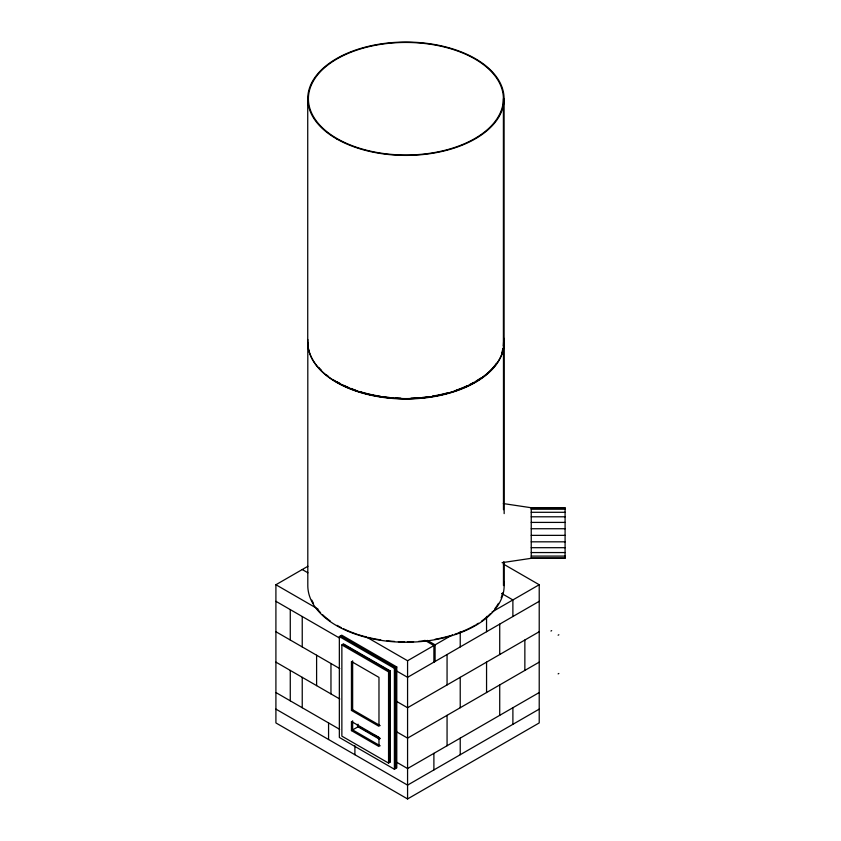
<?xml version="1.0" encoding="UTF-8"?>
<svg xmlns="http://www.w3.org/2000/svg" width="841" height="841" viewBox="0 0 841 841"><rect width="100%" height="100%" fill="white"/><g stroke="black" fill="none" stroke-linecap="round" stroke-linejoin="round"><path stroke-width="1.26" d="M503.307 564.006L539.218 584.737L539.218 722.934L407.57 798.95L275.911 722.934L275.911 584.737L307.88 566.277M339.344 636.563L341.73 635.176L396.784 666.966L396.784 767.854L394.397 769.231L339.344 737.452L339.344 636.563L394.397 668.343L396.784 666.966M341.866 644.921L343.548 643.954L390.224 670.897L390.224 762.114L388.553 763.081L341.866 736.138L341.866 644.921L388.553 671.864L390.224 670.897M365.572 636.5L407.57 660.742L452.574 634.755M492.038 611.975L539.218 584.737M539.218 601.315L407.57 677.331L396.216 670.782M351.443 710.424L378.976 726.319L378.976 677.394L351.443 661.499L351.443 710.424L352.642 709.741L380.174 725.625M351.443 730.608L378.976 746.503L378.976 737.378L351.443 721.483L351.443 730.608L358.024 726.803L379.344 739.113M539.218 631.728L407.57 707.733L396.521 701.352M550.95 631.034L551.675 630.624M558.13 635.186L558.855 634.766M539.218 662.13L407.57 738.135L396.521 731.765M558.13 673.883L558.855 673.462M539.218 692.532L407.57 768.548L396.363 762.072M539.218 709.121L407.57 785.126L275.911 709.121M502.077 562.671L531.239 558.308L565.089 558.308L565.089 507.743L531.239 507.743L503.339 503.58M308.405 98.733L307.732 98.733L307.732 341.972M531.239 508.006L565.089 508.006M531.239 509.215L565.089 509.215M531.239 512.295L565.089 512.295M531.239 516.795L565.089 516.795M531.239 522.408L565.089 522.408M531.239 528.737L565.089 528.737M531.239 535.36L565.089 535.36M531.239 541.825L565.089 541.825M531.239 547.691L565.089 547.691M531.239 552.558L565.089 552.558M531.239 556.09L565.089 556.09M531.239 558.056L565.089 558.056M501.667 593.462L512.884 599.938L512.884 616.516M427.354 640.39L435.091 644.847L435.091 661.436L433.893 662.13L433.893 645.541L424.821 640.306M302.245 569.536L307.911 572.805M275.911 584.737L317.898 608.979M340.531 635.87L395.596 667.659L395.596 768.548M275.911 601.315L339.659 638.119M343.065 644.227L389.74 671.181L389.74 762.388M275.911 631.728L339.796 668.616M275.911 662.13L339.796 699.018M374.529 735.097L380.111 738.324M357.288 725.699L379.964 738.787M380.174 745.809L352.642 729.914L352.642 720.79M275.911 692.532L339.659 729.336M531.239 507.743L531.239 558.308M524.858 640.012L524.858 670.424M512.894 707.733L512.894 724.322M504.074 98.733L504.074 341.972M504.158 342.308L504.158 513.62M504.158 562.009L504.158 585.546M503.402 98.733L503.402 341.972M503.475 509.699L503.475 342.308A97.493 56.284 0 0 1 503.275 345.977M503.475 562.009L503.475 585.546M499.722 624.127L499.722 654.529M499.722 684.931L499.722 715.334M486.55 616.411L486.55 631.717M486.561 662.13L486.561 692.532M460.227 631.612L460.227 646.929M460.227 677.331L460.227 707.733M460.227 738.146L460.227 754.724M447.065 654.529L447.065 684.931M447.065 715.334L447.065 745.746M433.893 753.347L433.893 769.925M407.57 660.742L407.57 798.95M394.397 668.343L394.397 769.231M388.553 671.864L388.553 763.081M358.024 724.175L358.024 726.803M354.902 745.799L354.902 754.724M352.642 660.816L352.642 709.741M330.965 663.507L330.965 693.92M328.568 722.934L328.568 739.523M316.605 655.223L316.605 685.625M302.234 616.516L302.234 646.929M302.234 677.331L302.234 707.733M290.271 609.609L290.271 640.012M290.271 670.424L290.271 700.826M503.875 338.282A98.176 56.683 0 0 1 406.981 398.645A98.176 56.683 0 0 1 307.827 339.512M480.579 378.156A97.493 56.284 0 0 1 476.027 381.078M473.788 382.371A97.493 56.284 0 0 1 469.362 384.705M467.039 385.819A97.493 56.284 0 0 1 455.938 390.277M447.538 392.863A97.493 56.284 0 0 1 432.421 396.132M427.449 396.868A97.493 56.284 0 0 1 422.434 397.446M417.357 397.867A97.493 56.284 0 0 1 410.976 398.182M400.831 398.182A97.493 56.284 0 0 1 395.733 397.951M389.372 397.446A97.493 56.284 0 0 1 384.369 396.868M380.668 396.342A97.493 56.284 0 0 1 360.663 391.832M355.88 390.277A97.493 56.284 0 0 1 350.834 388.416M348.363 387.407A97.493 56.284 0 0 1 343.601 385.262M340.206 383.559A97.493 56.284 0 0 1 336.968 381.772M503.948 581.856A98.176 56.683 0 0 1 409.178 642.198A98.176 56.683 0 0 1 307.806 585.546L307.806 342.308A98.176 56.683 0 0 0 409.178 398.96A98.176 56.683 0 0 0 503.948 338.618M502.645 592.894A97.493 56.284 0 0 1 501.162 597.741M498.471 603.354A97.493 56.284 0 0 1 494.886 608.653M490.419 613.688A97.493 56.284 0 0 1 481.746 620.973M478.413 623.223A97.493 56.284 0 0 1 476.101 624.653M474.923 625.347A97.493 56.284 0 0 1 454.729 634.293M450.03 635.764A97.493 56.284 0 0 1 435.06 639.276M425.031 640.747A97.493 56.284 0 0 1 418.713 641.357M413.604 641.662A97.493 56.284 0 0 1 407.244 641.83M404.721 641.83A97.493 56.284 0 0 1 398.361 641.662M394.534 641.441A97.493 56.284 0 0 1 386.934 640.747M380.752 639.917A97.493 56.284 0 0 1 368.053 637.404M365.572 636.774A97.493 56.284 0 0 1 358.392 634.671M357.236 634.293A97.493 56.284 0 0 1 343.685 628.847M341.393 627.712A97.493 56.284 0 0 1 337.041 625.347M330.229 620.973A97.493 56.284 0 0 1 322.408 614.529M320.589 612.711A97.493 56.284 0 0 1 317.089 608.653M313.493 603.354A97.493 56.284 0 0 1 311.811 600.117M502.897 348.426A97.493 56.284 0 0 1 501.604 353.304M496.432 363.323A97.493 56.284 0 0 1 333.551 379.985M328.116 376.179A97.493 56.284 0 0 1 326.108 374.581M321.546 370.45A97.493 56.284 0 0 1 318.771 367.475M336.484 138.807A98.176 56.683 0 0 0 500.731 113.398A98.176 56.683 0 0 0 380.5 43.984A98.176 56.683 0 0 0 336.484 138.807M336.968 138.534A97.493 56.284 0 0 0 500.08 113.293A97.493 56.284 0 0 0 380.668 44.363A97.493 56.284 0 0 0 336.968 138.534"/></g></svg>
